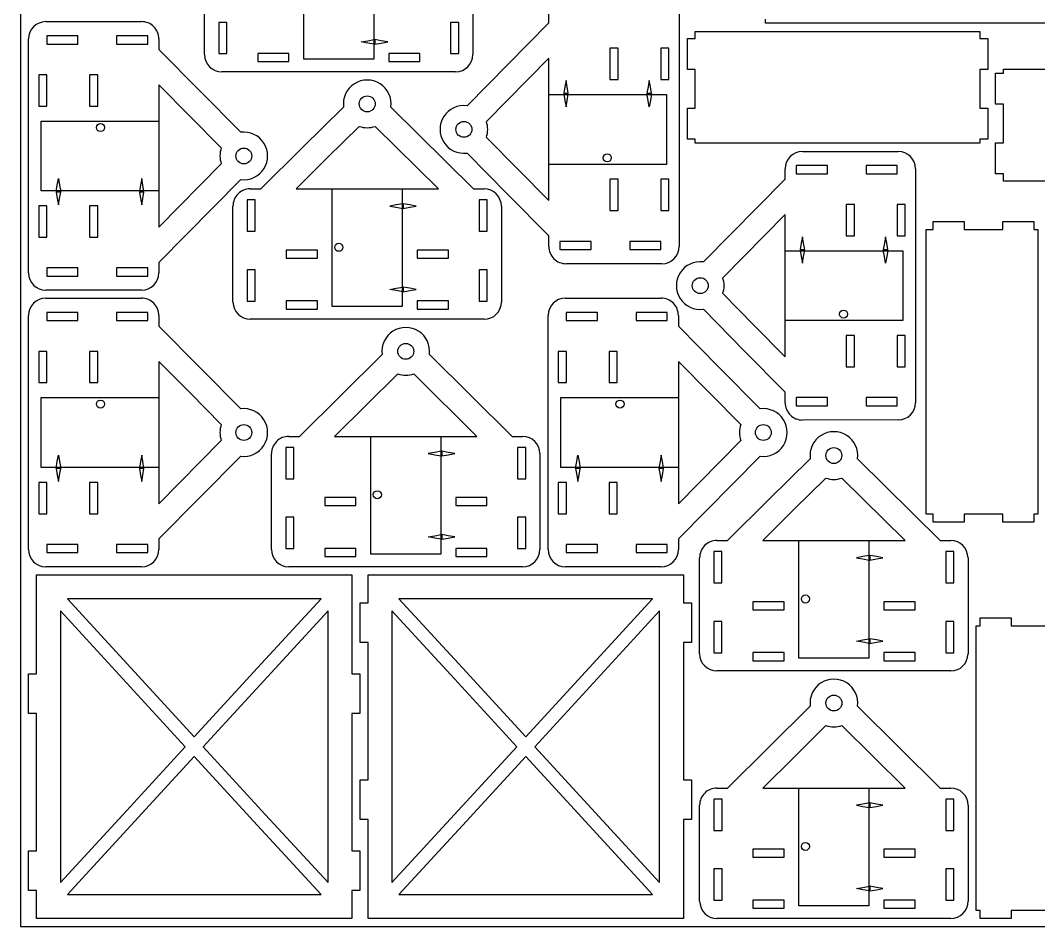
# Model space of a CAD drawing. Extents: x 0 to 710, y 0 to 570.
# Drawn here: x 0 to 384.2, y 0 to 341.7 of the extents above; entities that cross this region are included whole.
import ezdxf

# ---------------------------------------------------------------- set-up
doc = ezdxf.new("R2010")
doc.units = 0
doc.header["$MEASUREMENT"] = 0
doc.layers.add('DEFAULT', color=1, linetype='Continuous')

msp = doc.modelspace()

# ---------------------------------------------------------------- linework, layer by layer
at = {"color": 5}
msp.add_lwpolyline([(0, 0), (710, 0), (710, 570), (0, 570)], close=True, dxfattribs=at)
at = {"layer": 'DEFAULT', "color": 5}
for p, q in [((106.9345, 327.06545), (106.9345, 371.42125)), ((133.30515, 371.42125), (133.30515, 327.06545)), ((131.0639, 333.9832), (133.49605, 334.41725)), ((133.49605, 334.41725), (133.4962, 334.41585)), ((133.4962, 334.41585), (133.4962, 333.0441)), ((133.7104, 334.41725), (133.7103, 334.41585)), ((133.7103, 334.41585), (133.7103, 333.0441)), ((136.1426, 333.9832), (133.7104, 334.41725)), ((128.63145, 333.5491), (131.0639, 333.9832)), ((131.0639, 333.115), (128.63145, 333.5491)), ((133.4962, 332.68095), (131.0639, 333.115)), ((133.7103, 333.0441), (133.4962, 332.97485)), ((133.4962, 332.97485), (133.4962, 332.68095)), ((133.49625, 333.0441), (133.71035, 332.97485)), ((133.71035, 332.68095), (136.1426, 333.115)), ((133.71035, 332.97485), (133.71035, 332.68095)), ((138.57505, 333.5491), (136.1426, 333.9832)), ((136.1426, 333.115), (138.57505, 333.5491)), ((133.30515, 327.06545), (106.9345, 327.06545)), ((205.86515, 319.03145), (205.43105, 316.59905)), ((206.29925, 316.59905), (205.86515, 319.03145)), ((237.2713, 319.0314), (236.8372, 316.599)), ((237.70535, 316.599), (237.2713, 319.0314)), ((205.43105, 316.59905), (204.997, 314.16685)), ((206.7333, 314.1667), (206.29925, 316.59905)), ((236.8372, 316.599), (236.40315, 314.1668)), ((238.13945, 314.1667), (237.70535, 316.599)), ((199.3991, 313.76165), (243.75495, 313.76165)), ((204.997, 314.16685), (204.9984, 314.16675)), ((204.9984, 313.95255), (204.997, 313.95245)), ((204.997, 313.95245), (205.43105, 311.52025)), ((204.9984, 314.16675), (206.2283, 314.16675)), ((206.29925, 313.95255), (204.9984, 313.95255)), ((205.43105, 311.52025), (205.86515, 309.0878)), ((205.86515, 309.0878), (206.29925, 311.52025)), ((206.2283, 314.16675), (206.29925, 313.9526)), ((206.37015, 313.9526), (206.29925, 314.1667)), ((206.29925, 314.1667), (206.7333, 314.1667)), ((206.29925, 311.52025), (206.7333, 313.9526)), ((206.7333, 313.9526), (206.37015, 313.9526)), ((236.4031, 313.95245), (236.40445, 313.95255)), ((236.83715, 311.52025), (236.4031, 313.95245)), ((236.40315, 314.1668), (236.4045, 314.1667)), ((236.40445, 313.95255), (237.77625, 313.95255)), ((236.4045, 314.1667), (237.7763, 314.1667)), ((237.27125, 309.0878), (236.83715, 311.52025)), ((237.7053, 311.52025), (237.27125, 309.0878)), ((238.1394, 313.9526), (237.7053, 311.52025)), ((237.7763, 313.95255), (237.84555, 314.1667)), ((237.7763, 314.1667), (237.8455, 313.9526)), ((237.8455, 313.9526), (238.1394, 313.9526)), ((237.84555, 314.1667), (238.13945, 314.1667)), ((243.75495, 313.76165), (243.75495, 287.391)), ((7.87735, 277.3624), (7.87735, 303.73305)), ((7.87735, 303.73305), (52.23325, 303.73305)), ((243.75495, 287.391), (199.3991, 287.391)), ((13.927, 279.6037), (14.3611, 282.0361)), ((14.3611, 282.0361), (14.7952, 279.6037)), ((45.7672, 282.0361), (45.3331, 279.6037)), ((46.20125, 279.6037), (45.7672, 282.0361)), ((52.23325, 277.3624), (7.87735, 277.3624)), ((13.49295, 277.17135), (13.927, 279.6037)), ((13.78685, 277.17135), (13.49295, 277.17135)), ((13.78685, 276.9573), (13.49295, 276.9573)), ((13.49295, 276.9573), (13.927, 274.52495)), ((13.8561, 277.1714), (13.78685, 276.9573)), ((13.8561, 276.95725), (13.78685, 277.17135)), ((15.22785, 277.17135), (13.8561, 277.17135)), ((15.22785, 276.95725), (13.8561, 276.95725)), ((14.7952, 279.6037), (15.22925, 277.1715)), ((14.7952, 274.52495), (15.22925, 276.95715)), ((15.22925, 277.1715), (15.22785, 277.17135)), ((15.22925, 276.95715), (15.22785, 276.95725)), ((45.3331, 279.6037), (44.899, 277.17135)), ((44.899, 277.17135), (45.26215, 277.17135)), ((45.3331, 276.95725), (44.899, 276.95725)), ((44.899, 276.95725), (45.3331, 274.52495)), ((45.26215, 277.17135), (45.3331, 276.95725)), ((45.3331, 277.17135), (46.63395, 277.17135)), ((45.40405, 276.9572), (45.3331, 277.17135)), ((46.63395, 276.9572), (45.40405, 276.9572)), ((46.63535, 277.1715), (46.20125, 279.6037)), ((46.20125, 274.52495), (46.63535, 276.9571)), ((46.63395, 277.17135), (46.63535, 277.1715)), ((46.63535, 276.9571), (46.63395, 276.9572)), ((117.6752, 233.76615), (117.6752, 278.12205)), ((144.04585, 278.12205), (144.04585, 233.76615)), ((13.927, 274.52495), (14.3611, 272.0925)), ((14.3611, 272.0925), (14.7952, 274.52495)), ((45.3331, 274.52495), (45.7672, 272.09245)), ((45.7672, 272.09245), (46.20125, 274.52495)), ((141.80455, 272.09005), (139.37215, 271.656)), ((139.37215, 271.656), (141.80455, 271.22185)), ((144.23675, 272.52415), (141.80455, 272.09005)), ((141.80455, 271.22185), (144.2369, 270.78775)), ((144.2369, 272.52275), (144.23675, 272.52415)), ((144.2369, 271.2219), (144.2369, 272.52275)), ((144.45095, 271.29285), (144.2369, 271.2219)), ((144.2369, 271.1509), (144.451, 271.22185)), ((144.2369, 270.78775), (144.2369, 271.1509)), ((144.4511, 272.52415), (144.45095, 272.52275)), ((144.45095, 272.52275), (144.45095, 271.29285)), ((144.451, 271.22185), (144.451, 270.78775)), ((144.451, 270.78775), (146.8833, 271.22185)), ((146.8833, 272.09005), (144.4511, 272.52415)), ((149.31575, 271.656), (146.8833, 272.09005)), ((146.8833, 271.22185), (149.31575, 271.656)), ((294.59895, 257.6827), (294.1649, 255.2505)), ((295.0331, 260.1151), (294.59895, 257.6827)), ((295.4672, 257.6827), (295.0331, 260.1151)), ((295.9013, 255.2504), (295.4672, 257.6827)), ((326.00505, 257.6827), (325.571, 255.2505)), ((326.4392, 260.1151), (326.00505, 257.6827)), ((326.8733, 257.6827), (326.4392, 260.1151)), ((327.30735, 255.2504), (326.8733, 257.6827)), ((288.56695, 254.8452), (332.92285, 254.8452)), ((294.1649, 255.2505), (294.1663, 255.2504)), ((294.1663, 255.03625), (294.1649, 255.03615)), ((294.1649, 255.03615), (294.59895, 252.60395)), ((294.1663, 255.2504), (295.3962, 255.2504)), ((295.46715, 255.03625), (294.1663, 255.03625)), ((295.3962, 255.2504), (295.46715, 255.03625)), ((295.53815, 255.03625), (295.4672, 255.2504)), ((295.4672, 255.2504), (295.9013, 255.2504)), ((295.4672, 252.60395), (295.9013, 255.03625)), ((295.9013, 255.03625), (295.53815, 255.03625)), ((325.571, 255.2505), (325.5724, 255.2504)), ((325.571, 255.03615), (325.5724, 255.03625)), ((326.00505, 252.60395), (325.571, 255.03615)), ((325.5724, 255.2504), (326.9442, 255.2504)), ((325.5724, 255.03625), (326.9442, 255.03625)), ((327.30735, 255.03625), (326.8733, 252.60395)), ((326.9442, 255.03625), (327.01345, 255.2504)), ((326.9442, 255.2504), (327.01345, 255.03625)), ((327.01345, 255.2504), (327.30735, 255.2504)), ((327.01345, 255.03625), (327.30735, 255.03625)), ((332.92285, 254.8452), (332.92285, 228.47455)), ((294.59895, 252.60395), (295.0331, 250.17155)), ((295.0331, 250.17155), (295.4672, 252.60395)), ((326.4392, 250.17155), (326.00505, 252.60395)), ((326.8733, 252.60395), (326.4392, 250.17155)), ((139.37215, 240.2499), (141.80455, 240.684)), ((141.80455, 239.8158), (139.37215, 240.2499)), ((141.80455, 240.684), (144.23675, 241.11805)), ((144.2369, 239.3817), (141.80455, 239.8158)), ((144.23675, 241.11805), (144.2369, 241.11665)), ((144.2369, 241.11665), (144.2369, 239.7449)), ((144.2369, 239.7449), (144.451, 239.67565)), ((144.451, 239.7449), (144.2369, 239.67565)), ((144.2369, 239.67565), (144.2369, 239.3817)), ((144.4511, 241.11805), (144.451, 241.11665)), ((144.451, 241.11665), (144.451, 239.7449)), ((144.451, 239.3817), (146.8833, 239.8158)), ((144.451, 239.67565), (144.451, 239.3817)), ((146.8833, 240.684), (144.4511, 241.11805)), ((149.31575, 240.2499), (146.8833, 240.684)), ((146.8833, 239.8158), (149.31575, 240.2499)), ((144.04585, 233.76615), (117.6752, 233.76615)), ((332.92285, 228.47455), (288.56695, 228.47455)), ((7.87735, 173.0979), (7.87735, 199.46855)), ((7.87735, 199.46855), (52.23325, 199.46855)), ((203.88335, 173.0981), (203.88335, 199.46875)), ((203.88335, 199.46875), (248.23925, 199.46875)), ((132.21515, 140.46645), (132.21515, 184.8223)), ((158.5858, 184.8223), (158.5858, 140.46645)), ((13.927, 175.33915), (14.3611, 177.7716)), ((14.3611, 177.7716), (14.7952, 175.33915)), ((45.7672, 177.7716), (45.3331, 175.33915)), ((46.20125, 175.33915), (45.7672, 177.7716)), ((156.3445, 178.79035), (153.91205, 178.35625)), ((153.91205, 178.35625), (156.3445, 177.92215)), ((158.7767, 179.2244), (156.3445, 178.79035)), ((156.3445, 177.92215), (158.7768, 177.4881)), ((158.7768, 179.223), (158.7767, 179.2244)), ((158.7768, 177.92215), (158.7768, 179.223)), ((158.9909, 177.9931), (158.7768, 177.92215)), ((158.7768, 177.85125), (158.9909, 177.92215)), ((158.7768, 177.4881), (158.7768, 177.85125)), ((158.99105, 179.2244), (158.9909, 179.223)), ((158.9909, 179.223), (158.9909, 177.9931)), ((158.9909, 177.92215), (158.9909, 177.4881)), ((158.9909, 177.4881), (161.4232, 177.92215)), ((161.4232, 178.79035), (158.99105, 179.2244)), ((163.85565, 178.35625), (161.4232, 178.79035)), ((161.4232, 177.92215), (163.85565, 178.35625)), ((209.93295, 175.33935), (210.36705, 177.77175)), ((210.36705, 177.77175), (210.80115, 175.33935)), ((241.7732, 177.77175), (241.3391, 175.33935)), ((242.20725, 175.33935), (241.7732, 177.77175)), ((52.23325, 173.0979), (7.87735, 173.0979)), ((13.49295, 172.9069), (13.927, 175.33915)), ((13.78685, 172.9069), (13.49295, 172.9069)), ((13.8561, 172.6927), (13.78685, 172.9069)), ((13.8561, 172.90685), (13.78685, 172.6927)), ((15.22785, 172.90685), (13.8561, 172.90685)), ((14.7952, 175.33915), (15.22925, 172.90695)), ((15.22925, 172.90695), (15.22785, 172.90685)), ((45.3331, 175.33915), (44.899, 172.9069)), ((44.899, 172.9069), (45.26215, 172.9069)), ((45.26215, 172.9069), (45.3331, 172.6927)), ((45.40405, 172.69275), (45.3331, 172.9069)), ((45.3331, 172.90685), (46.63395, 172.90685)), ((46.63535, 172.90695), (46.20125, 175.33915)), ((46.63395, 172.90685), (46.63535, 172.90695)), ((248.23925, 173.0981), (203.88335, 173.0981)), ((209.49885, 172.90705), (209.93295, 175.33935)), ((209.7928, 172.90705), (209.49885, 172.90705)), ((209.86205, 172.90705), (209.7928, 172.6929)), ((209.86205, 172.6929), (209.7928, 172.90705)), ((211.2338, 172.90705), (209.86205, 172.90705)), ((210.80115, 175.33935), (211.2352, 172.90715)), ((211.2352, 172.90715), (211.2338, 172.90705)), ((241.3391, 175.33935), (240.905, 172.90705)), ((240.905, 172.90705), (241.26815, 172.90705)), ((241.26815, 172.90705), (241.3391, 172.6929)), ((241.33905, 172.90705), (242.6399, 172.90705)), ((241.41, 172.6929), (241.33905, 172.90705)), ((242.64135, 172.90715), (242.20725, 175.33935)), ((242.6399, 172.90705), (242.64135, 172.90715)), ((13.78685, 172.6927), (13.49295, 172.6927)), ((13.49295, 172.6927), (13.927, 170.2604)), ((15.22785, 172.6927), (13.8561, 172.6927)), ((13.927, 170.2604), (14.3611, 167.828)), ((14.3611, 167.828), (14.7952, 170.2604)), ((14.7952, 170.2604), (15.22925, 172.6926)), ((15.22925, 172.6926), (15.22785, 172.6927)), ((45.3331, 172.6927), (44.899, 172.6927)), ((44.899, 172.6927), (45.3331, 170.2604)), ((45.3331, 170.2604), (45.7672, 167.828)), ((46.63395, 172.69275), (45.40405, 172.69275)), ((45.7672, 167.828), (46.20125, 170.2604)), ((46.20125, 170.2604), (46.63535, 172.69265)), ((46.63535, 172.69265), (46.63395, 172.69275)), ((209.7928, 172.6929), (209.49885, 172.6929)), ((209.49885, 172.6929), (209.93295, 170.2606)), ((211.2338, 172.6929), (209.86205, 172.6929)), ((209.93295, 170.2606), (210.36705, 167.8282)), ((210.36705, 167.8282), (210.80115, 170.2606)), ((210.80115, 170.2606), (211.2352, 172.6928)), ((211.2352, 172.6928), (211.2338, 172.6929)), ((241.3391, 172.6929), (240.905, 172.6929)), ((240.905, 172.6929), (241.3391, 170.2606)), ((241.3391, 170.2606), (241.7732, 167.8282)), ((242.6399, 172.6929), (241.41, 172.6929)), ((241.7732, 167.8282), (242.20725, 170.2606)), ((242.20725, 170.2606), (242.64135, 172.6928)), ((242.64135, 172.6928), (242.6399, 172.6929)), ((153.91205, 146.95015), (156.3445, 147.38425)), ((156.3445, 146.5161), (153.91205, 146.95015)), ((156.3445, 147.38425), (158.7767, 147.8183)), ((158.7768, 146.082), (156.3445, 146.5161)), ((158.7767, 147.8183), (158.7768, 147.81695)), ((158.7768, 147.81695), (158.7768, 146.44515)), ((158.9909, 146.44515), (158.7768, 146.3759)), ((158.7768, 146.4451), (158.9909, 146.37585)), ((158.7768, 146.3759), (158.7768, 146.082)), ((158.99105, 147.81825), (158.9909, 147.81695)), ((158.9909, 147.81695), (158.9909, 146.44515)), ((158.9909, 146.08195), (161.4232, 146.51605)), ((158.9909, 146.37585), (158.9909, 146.08195)), ((161.4232, 147.3842), (158.99105, 147.81825)), ((163.85565, 146.9501), (161.4232, 147.3842)), ((161.4232, 146.51605), (163.85565, 146.9501)), ((293.7328, 101.178), (293.7328, 145.5339)), ((320.10345, 145.5339), (320.10345, 101.178)), ((158.5858, 140.46645), (132.21515, 140.46645)), ((317.86205, 139.5019), (315.42965, 139.06785)), ((315.42965, 139.06785), (317.86205, 138.63375)), ((320.29425, 139.936), (317.86205, 139.5019)), ((317.86205, 138.63375), (320.29435, 138.19965)), ((320.29435, 139.9346), (320.29425, 139.936)), ((320.29435, 138.63375), (320.29435, 139.9346)), ((320.29435, 138.5628), (320.5085, 138.63375)), ((320.29435, 138.19965), (320.29435, 138.5628)), ((320.50855, 138.70465), (320.2944, 138.63375)), ((320.5085, 138.63375), (320.5085, 138.19965)), ((320.5085, 138.19965), (322.94085, 138.63375)), ((320.50865, 139.936), (320.50855, 139.9346)), ((320.50855, 139.9346), (320.50855, 138.70465)), ((322.94085, 139.5019), (320.50865, 139.936)), ((325.37325, 139.06785), (322.94085, 139.5019)), ((322.94085, 138.63375), (325.37325, 139.06785)), ((315.42965, 107.66175), (317.86205, 108.09585)), ((317.86205, 107.22765), (315.42965, 107.66175)), ((317.86205, 108.09585), (320.29425, 108.5299)), ((320.29425, 108.5299), (320.29435, 108.5285)), ((320.29435, 108.5285), (320.29435, 107.1567)), ((320.5086, 108.5299), (320.5085, 108.5285)), ((320.5085, 108.5285), (320.5085, 107.1567)), ((322.9408, 108.09585), (320.5086, 108.5299)), ((325.3732, 107.66175), (322.9408, 108.09585)), ((322.9408, 107.22765), (325.3732, 107.66175)), ((320.29435, 106.79355), (317.86205, 107.22765)), ((320.29435, 107.1567), (320.5085, 107.0875)), ((320.5085, 107.1567), (320.29435, 107.0875)), ((320.29435, 107.0875), (320.29435, 106.79355)), ((320.5085, 106.79355), (322.9408, 107.22765)), ((320.5085, 107.0875), (320.5085, 106.79355)), ((320.10345, 101.178), (293.7328, 101.178)), ((293.7403, 7.87805), (293.7403, 52.2339)), ((320.11095, 52.2339), (320.11095, 7.87805)), ((317.8696, 46.2019), (315.4372, 45.76785)), ((320.3018, 46.636), (317.8696, 46.2019)), ((320.30195, 46.6346), (320.3018, 46.636)), ((320.30195, 45.33375), (320.30195, 46.6346)), ((320.5162, 46.636), (320.5161, 46.6346)), ((320.5161, 46.6346), (320.5161, 45.4047)), ((322.9484, 46.2019), (320.5162, 46.636)), ((325.38085, 45.76785), (322.9484, 46.2019)), ((315.4372, 45.76785), (317.86965, 45.33375)), ((317.86965, 45.33375), (320.30195, 44.89965)), ((320.30195, 45.2628), (320.5161, 45.33375)), ((320.30195, 44.89965), (320.30195, 45.2628)), ((320.5161, 45.4047), (320.302, 45.33375)), ((320.5161, 45.33375), (320.5161, 44.89965)), ((320.5161, 44.89965), (322.9484, 45.33375)), ((322.9484, 45.33375), (325.38085, 45.76785)), ((315.43715, 14.36175), (317.86965, 14.79585)), ((317.86965, 13.92765), (315.43715, 14.36175)), ((317.86965, 14.79585), (320.3018, 15.2299)), ((320.30195, 13.4936), (317.86965, 13.92765)), ((320.3018, 15.2299), (320.30195, 15.2285)), ((320.3019, 13.85675), (320.516, 13.7875)), ((320.30195, 15.2285), (320.30195, 13.85675)), ((320.51605, 13.85675), (320.30195, 13.7875)), ((320.30195, 13.7875), (320.30195, 13.4936)), ((320.516, 13.4936), (322.94835, 13.92765)), ((320.516, 13.7875), (320.516, 13.4936)), ((320.51615, 15.2299), (320.51605, 15.2285)), ((320.51605, 15.2285), (320.51605, 13.85675)), ((322.94835, 14.79585), (320.51615, 15.2299)), ((325.3808, 14.36175), (322.94835, 14.79585)), ((322.94835, 13.92765), (325.3808, 14.36175)), ((320.11095, 7.87805), (293.7403, 7.87805))]:
    msp.add_line(p, q, dxfattribs=at)
at = {"layer": 'DEFAULT'}
for p, q in [((69.4764, 328.78515), (69.46075, 364.9232)), ((170.7253, 364.92605), (170.7253, 328.78795)), ((199.3833, 340.69695), (199.3833, 344.67075)), ((248.5435, 344.67075), (248.54345, 256.4286)), ((281.15335, 340.6176), (281.15335, 342.1332)), ((9.59705, 341.1911), (45.73515, 341.20675)), ((74.84175, 340.9178), (74.84175, 329.14405)), ((77.90625, 340.9178), (74.84175, 340.9178)), ((77.90625, 329.14405), (77.90625, 340.9178)), ((162.3335, 340.9178), (162.3335, 329.14405)), ((165.398, 340.9178), (162.3335, 340.9178)), ((165.398, 329.14405), (165.398, 340.9178)), ((168.5092, 309.499), (199.3833, 340.69695)), ((388.4878, 340.6176), (281.15335, 340.6176)), ((3.08885, 246.45325), (3.08885, 334.6954)), ((21.72975, 335.8258), (9.9561, 335.8258)), ((9.9561, 335.8258), (9.9561, 332.76125)), ((21.72975, 332.76125), (21.72975, 335.8258)), ((48.0665, 335.8258), (36.29285, 335.8258)), ((36.29285, 335.8258), (36.29285, 332.76125)), ((48.0665, 332.76125), (48.0665, 335.8258)), ((52.249, 334.6806), (52.249, 330.66025)), ((251.63225, 323.13535), (251.63225, 334.8585)), ((251.63225, 334.8585), (254.63225, 334.8585)), ((254.63225, 334.8585), (254.63225, 337.52875)), ((254.63225, 337.52875), (361.9667, 337.52875)), ((361.9667, 337.52875), (361.9667, 334.8585)), ((361.9667, 334.8585), (364.9667, 334.8585)), ((364.9667, 334.8585), (364.9667, 323.13535)), ((9.9561, 332.76125), (21.72975, 332.76125)), ((36.29285, 332.76125), (48.0665, 332.76125)), ((52.249, 330.66025), (67.6854, 315.06525)), ((225.49225, 331.18825), (222.4276, 331.18825)), ((222.4276, 331.18825), (222.4276, 319.41445)), ((225.49225, 319.41445), (225.49225, 331.18825)), ((244.6868, 331.18825), (241.62245, 331.18825)), ((241.62245, 331.18825), (241.62245, 319.41445)), ((244.6868, 319.41445), (244.6868, 331.18825)), ((74.84175, 329.14405), (77.90625, 329.14405)), ((89.54455, 329.19795), (89.54455, 326.1336)), ((101.3183, 329.19795), (89.54455, 329.19795)), ((101.3183, 326.1336), (101.3183, 329.19795)), ((138.9581, 329.19795), (138.9581, 326.1336)), ((150.7319, 329.19795), (138.9581, 329.19795)), ((150.7319, 326.1336), (150.7319, 329.19795)), ((162.3335, 329.14405), (165.398, 329.14405)), ((199.3991, 327.40995), (175.8166, 303.5786)), ((199.3991, 273.7358), (199.3991, 327.40995)), ((89.54455, 326.1336), (101.3183, 326.1336)), ((138.9581, 326.1336), (150.7319, 326.1336)), ((254.63225, 323.13535), (251.63225, 323.13535)), ((254.63225, 308.5931), (254.63225, 323.13535)), ((364.9667, 323.13535), (361.9667, 323.13535)), ((361.9667, 323.13535), (361.9667, 308.5931)), ((370.8814, 321.76955), (370.8814, 323.28515)), ((370.8814, 323.28515), (478.21585, 323.28515)), ((10.00995, 321.123), (6.94555, 321.123)), ((6.94555, 321.123), (6.94555, 309.3492)), ((10.00995, 309.3492), (10.00995, 321.123)), ((29.20475, 321.123), (26.1401, 321.123)), ((26.1401, 321.123), (26.1401, 309.3492)), ((29.20475, 309.3492), (29.20475, 321.123)), ((164.2143, 322.2769), (75.97215, 322.2769)), ((222.4276, 319.41445), (225.49225, 319.41445)), ((241.62245, 319.41445), (244.6868, 319.41445)), ((367.8814, 321.76955), (370.8814, 321.76955)), ((367.8814, 310.0463), (367.8814, 321.76955)), ((64.0255, 305.47185), (52.23325, 317.3881)), ((52.23325, 317.3881), (52.23325, 263.714)), ((67.6854, 315.0653), (83.12185, 299.4702)), ((6.94555, 309.3492), (10.00995, 309.3492)), ((26.1401, 309.3492), (29.20475, 309.3492)), ((106.34295, 293.5742), (121.938, 309.0106)), ((139.78325, 309.01195), (170.9812, 278.1378)), ((251.63225, 296.86985), (251.63225, 308.5931)), ((251.63225, 308.5931), (254.63225, 308.5931)), ((361.9667, 308.5931), (364.9667, 308.5931)), ((364.9667, 308.5931), (364.9667, 296.86985)), ((370.8814, 310.0463), (367.8814, 310.0463)), ((370.8814, 295.50405), (370.8814, 310.0463)), ((75.8177, 293.55555), (64.0255, 305.47185)), ((127.85265, 301.7065), (115.9364, 289.9143)), ((157.6942, 278.12205), (133.86285, 301.70455)), ((175.8146, 297.5684), (187.60685, 285.65215)), ((254.63225, 296.86985), (251.63225, 296.86985)), ((254.63225, 295.3543), (254.63225, 296.86985)), ((364.9667, 296.86985), (361.9667, 296.86985)), ((361.9667, 296.86985), (361.9667, 295.3543)), ((90.74795, 278.1378), (106.34295, 293.5742)), ((361.9667, 295.3543), (254.63225, 295.3543)), ((295.06215, 292.2654), (331.20025, 292.2654)), ((367.8814, 283.78095), (367.8814, 295.50405)), ((367.8814, 295.50405), (370.8814, 295.50405)), ((115.9364, 289.9143), (104.0201, 278.12205)), ((183.9469, 276.05875), (168.5105, 291.6538)), ((52.23325, 263.714), (75.81575, 287.5454)), ((187.60685, 285.6521), (199.3991, 273.7358)), ((288.5512, 281.7806), (288.5512, 285.75435)), ((304.50745, 286.938), (292.7338, 286.938)), ((292.7338, 286.938), (292.7338, 283.87345)), ((304.50745, 283.87345), (304.50745, 286.938)), ((330.8442, 286.938), (319.07055, 286.938)), ((319.07055, 286.938), (319.07055, 283.87345)), ((330.8442, 283.87345), (330.8442, 286.938)), ((337.7113, 285.75435), (337.7113, 197.5122)), ((83.12315, 281.62495), (52.249, 250.427)), ((225.49225, 281.77475), (222.4276, 281.77475)), ((222.4276, 281.77475), (222.4276, 270.00095)), ((225.49225, 270.00095), (225.49225, 281.77475)), ((244.68675, 281.77475), (241.6224, 281.77475)), ((241.6224, 281.77475), (241.6224, 270.00095)), ((244.68675, 270.00095), (244.68675, 281.77475)), ((257.67705, 250.58255), (288.5512, 281.7806)), ((292.7338, 283.87345), (304.50745, 283.87345)), ((319.07055, 283.87345), (330.8442, 283.87345)), ((370.8814, 283.78095), (367.8814, 283.78095)), ((370.8814, 281.1107), (370.8814, 283.78095)), ((478.21585, 281.1107), (370.8814, 281.1107)), ((86.7276, 278.1378), (90.74795, 278.1378)), ((104.0201, 278.12205), (157.6942, 278.12205)), ((170.9812, 278.1378), (174.95495, 278.1378)), ((85.58245, 273.9553), (85.58245, 262.18165)), ((88.64695, 273.9553), (85.58245, 273.9553)), ((88.64695, 262.18165), (88.64695, 273.9553)), ((173.07415, 273.9553), (173.07415, 262.18165)), ((176.13865, 273.9553), (173.07415, 273.9553)), ((176.13865, 262.18165), (176.13865, 273.9553)), ((199.3833, 260.4637), (183.9469, 276.05875)), ((10.00995, 271.70955), (6.94555, 271.70955)), ((6.94555, 271.70955), (6.94555, 259.93575)), ((10.00995, 259.93575), (10.00995, 271.70955)), ((29.20475, 271.7095), (26.1401, 271.7095)), ((26.1401, 271.7095), (26.1401, 259.9357)), ((29.20475, 259.9357), (29.20475, 271.7095)), ((80.2171, 235.48585), (80.20145, 271.62395)), ((181.466, 271.62675), (181.466, 235.48865)), ((222.4276, 270.00095), (225.49225, 270.00095)), ((241.6224, 270.00095), (244.68675, 270.00095)), ((314.66015, 272.27195), (311.5955, 272.27195)), ((311.5955, 272.27195), (311.5955, 260.49815)), ((314.66015, 260.49815), (314.66015, 272.27195)), ((333.85475, 272.27195), (330.79035, 272.27195)), ((330.79035, 272.27195), (330.79035, 260.49815)), ((333.85475, 260.49815), (333.85475, 272.27195)), ((288.567, 268.49355), (264.9845, 244.66215)), ((288.567, 214.8194), (288.567, 268.49355)), ((344.3648, 262.81115), (344.3648, 265.81115)), ((344.3648, 265.81115), (356.0879, 265.81115)), ((356.0879, 265.81115), (356.0879, 262.81115)), ((370.63015, 262.81115), (370.63015, 265.81115)), ((370.63015, 265.81115), (382.35335, 265.81115)), ((382.35335, 265.81115), (382.35335, 262.81115)), ((85.58245, 262.18165), (88.64695, 262.18165)), ((173.07415, 262.18165), (176.13865, 262.18165)), ((341.6945, 155.47665), (341.6945, 262.81115)), ((341.6945, 262.81115), (344.3648, 262.81115)), ((356.0879, 262.81115), (370.63015, 262.81115)), ((382.35335, 262.81115), (383.86895, 262.81115)), ((383.86895, 262.81115), (383.86895, 155.47665)), ((6.94555, 259.93575), (10.00995, 259.93575)), ((26.1401, 259.9357), (29.20475, 259.9357)), ((199.38335, 256.44335), (199.3833, 260.4637)), ((215.3395, 258.36265), (203.5658, 258.36265)), ((203.5658, 258.36265), (203.5658, 255.29815)), ((215.3395, 255.29815), (215.3395, 258.36265)), ((241.67625, 258.36265), (229.90255, 258.36265)), ((229.90255, 258.36265), (229.90255, 255.29815)), ((241.67625, 255.29815), (241.67625, 258.36265)), ((311.5955, 260.49815), (314.66015, 260.49815)), ((330.79035, 260.49815), (333.85475, 260.49815)), ((100.2852, 255.09355), (100.2852, 252.0289)), ((112.059, 255.09355), (100.2852, 255.09355)), ((112.059, 252.0289), (112.059, 255.09355)), ((149.69875, 255.09355), (149.69875, 252.0289)), ((161.47255, 255.09355), (149.69875, 255.09355)), ((161.47255, 252.0289), (161.47255, 255.09355)), ((203.5658, 255.29815), (215.3395, 255.29815)), ((229.90255, 255.29815), (241.67625, 255.29815)), ((52.249, 250.427), (52.249, 246.45325)), ((100.2852, 252.0289), (112.059, 252.0289)), ((149.69875, 252.0289), (161.47255, 252.0289)), ((242.0353, 249.9329), (205.8972, 249.91725)), ((21.72975, 248.3341), (9.9561, 248.3341)), ((9.9561, 248.3341), (9.9561, 245.2696)), ((21.72975, 245.2696), (21.72975, 248.3341)), ((48.0665, 248.3341), (36.29285, 248.3341)), ((36.29285, 248.3341), (36.29285, 245.2696)), ((48.0665, 245.2696), (48.0665, 248.3341)), ((85.58245, 247.61855), (85.58245, 235.8449)), ((88.64695, 247.61855), (85.58245, 247.61855)), ((88.64695, 235.8449), (88.64695, 247.61855)), ((173.07415, 247.61855), (173.07415, 235.8449)), ((176.13865, 247.61855), (173.07415, 247.61855)), ((176.13865, 235.8449), (176.13865, 247.61855)), ((9.9561, 245.2696), (21.72975, 245.2696)), ((36.29285, 245.2696), (48.0665, 245.2696)), ((45.73795, 239.9422), (9.59985, 239.9422)), ((264.9825, 238.652), (276.7747, 226.7357)), ((9.59705, 236.92665), (45.73515, 236.9423)), ((85.58245, 235.8449), (88.64695, 235.8449)), ((100.2852, 235.89875), (100.2852, 232.83435)), ((112.059, 235.89875), (100.2852, 235.89875)), ((112.059, 232.83435), (112.059, 235.89875)), ((149.69875, 235.89875), (149.69875, 232.83435)), ((161.47255, 235.89875), (149.69875, 235.89875)), ((161.47255, 232.83435), (161.47255, 235.89875)), ((173.07415, 235.8449), (176.13865, 235.8449)), ((205.60305, 236.92685), (241.7412, 236.9425)), ((21.72975, 231.56135), (9.9561, 231.56135)), ((9.9561, 231.56135), (9.9561, 228.4968)), ((21.72975, 228.4968), (21.72975, 231.56135)), ((48.0665, 231.56135), (36.29285, 231.56135)), ((36.29285, 231.56135), (36.29285, 228.4968)), ((48.0665, 228.4968), (48.0665, 231.56135)), ((100.2852, 232.83435), (112.059, 232.83435)), ((149.69875, 232.83435), (161.47255, 232.83435)), ((217.7357, 231.56155), (205.96205, 231.56155)), ((205.96205, 231.56155), (205.96205, 228.497)), ((217.7357, 228.497), (217.7357, 231.56155)), ((244.0725, 231.56155), (232.29885, 231.56155)), ((232.29885, 231.56155), (232.29885, 228.497)), ((244.0725, 228.497), (244.0725, 231.56155)), ((273.1148, 217.1423), (257.67835, 232.73735)), ((3.08885, 142.1888), (3.08885, 230.43095)), ((9.9561, 228.4968), (21.72975, 228.4968)), ((36.29285, 228.4968), (48.0665, 228.4968)), ((52.249, 230.41625), (52.249, 226.39585)), ((174.95495, 228.97765), (86.7128, 228.97765)), ((199.0949, 142.189), (199.0949, 230.43115)), ((205.96205, 228.497), (217.7357, 228.497)), ((232.29885, 228.497), (244.0725, 228.497)), ((248.25505, 230.4164), (248.25505, 226.39605)), ((276.77475, 226.7357), (288.567, 214.8194)), ((52.249, 226.39585), (67.6854, 210.80085)), ((248.25505, 226.39605), (263.69145, 210.801)), ((314.66015, 222.8584), (311.5955, 222.8584)), ((311.5955, 222.8584), (311.5955, 211.0846)), ((314.66015, 211.0846), (314.66015, 222.8584)), ((333.8547, 222.8584), (330.7903, 222.8584)), ((330.7903, 222.8584), (330.7903, 211.0846)), ((333.8547, 211.0846), (333.8547, 222.8584)), ((10.00995, 216.85855), (6.94555, 216.85855)), ((6.94555, 216.85855), (6.94555, 205.08475)), ((10.00995, 205.08475), (10.00995, 216.85855)), ((29.20475, 216.85855), (26.1401, 216.85855)), ((26.1401, 216.85855), (26.1401, 205.08475)), ((29.20475, 205.08475), (29.20475, 216.85855)), ((120.8829, 200.2745), (136.47795, 215.7109)), ((154.32315, 215.7122), (185.5211, 184.8381)), ((206.0159, 216.85875), (202.9515, 216.85875)), ((202.9515, 216.85875), (202.9515, 205.08495)), ((206.0159, 205.08495), (206.0159, 216.85875)), ((225.2107, 216.85875), (222.14605, 216.85875)), ((222.14605, 216.85875), (222.14605, 205.08495)), ((225.2107, 205.08495), (225.2107, 216.85875)), ((288.55115, 201.54725), (273.11475, 217.1423)), ((64.0255, 201.2074), (52.23325, 213.1237)), ((52.23325, 213.1237), (52.23325, 159.44955)), ((260.0315, 201.2076), (248.23925, 213.1239)), ((248.23925, 213.1239), (248.23925, 159.44975)), ((67.6854, 210.8008), (83.12185, 195.20575)), ((142.3926, 208.4068), (130.4763, 196.61455)), ((172.23415, 184.8223), (148.40275, 208.4048)), ((263.6914, 210.801), (279.12785, 195.20595)), ((311.5955, 211.0846), (314.66015, 211.0846)), ((330.7903, 211.0846), (333.8547, 211.0846)), ((6.94555, 205.08475), (10.00995, 205.08475)), ((26.1401, 205.08475), (29.20475, 205.08475)), ((202.9515, 205.08495), (206.0159, 205.08495)), ((222.14605, 205.08495), (225.2107, 205.08495)), ((75.8177, 189.2911), (64.0255, 201.20745)), ((105.28785, 184.8381), (120.8829, 200.2745)), ((271.8237, 189.2913), (260.0315, 201.2076)), ((288.55115, 197.5269), (288.55115, 201.54725)), ((130.4763, 196.61455), (118.56, 184.8223)), ((304.5074, 199.4463), (292.73375, 199.4463)), ((292.73375, 199.4463), (292.73375, 196.38175)), ((292.73375, 196.38175), (304.5074, 196.38175)), ((304.5074, 196.38175), (304.5074, 199.4463)), ((330.8442, 199.4463), (319.07055, 199.4463)), ((319.07055, 199.4463), (319.07055, 196.38175)), ((319.07055, 196.38175), (330.8442, 196.38175)), ((330.8442, 196.38175), (330.8442, 199.4463)), ((331.2031, 191.0165), (295.065, 191.0008)), ((101.2675, 184.83805), (105.28785, 184.8381)), ((118.56, 184.8223), (172.23415, 184.8223)), ((185.5211, 184.8381), (189.4949, 184.8381)), ((52.23325, 159.44955), (75.81575, 183.281)), ((100.12235, 180.6556), (100.12235, 168.8819)), ((103.18685, 180.6556), (100.12235, 180.6556)), ((103.18685, 168.8819), (103.18685, 180.6556)), ((187.61405, 180.65555), (187.61405, 168.88185)), ((190.67855, 180.65555), (187.61405, 180.65555)), ((190.67855, 168.88185), (190.67855, 180.65555)), ((248.23925, 159.44975), (271.82175, 183.28115)), ((83.12315, 177.36055), (52.249, 146.16255)), ((94.75705, 142.1861), (94.74135, 178.3242)), ((196.00595, 178.32705), (196.00595, 142.18895)), ((279.1292, 177.36075), (248.25505, 146.16275)), ((282.40055, 160.98605), (297.99565, 176.42245)), ((315.84085, 176.4238), (347.03885, 145.54965)), ((303.91025, 169.11835), (291.99395, 157.32615)), ((333.7518, 145.5339), (309.9204, 169.1164)), ((10.00995, 167.44495), (6.94555, 167.44495)), ((6.94555, 167.44495), (6.94555, 155.67115)), ((10.00995, 155.67115), (10.00995, 167.44495)), ((29.20475, 167.44495), (26.1401, 167.44495)), ((26.1401, 167.44495), (26.1401, 155.67115)), ((29.20475, 155.67115), (29.20475, 167.44495)), ((100.12235, 168.8819), (103.18685, 168.8819)), ((187.61405, 168.88185), (190.67855, 168.88185)), ((206.0159, 167.44515), (202.9515, 167.44515)), ((202.9515, 167.44515), (202.9515, 155.67135)), ((206.0159, 155.67135), (206.0159, 167.44515)), ((225.2107, 167.44515), (222.14605, 167.44515)), ((222.14605, 167.44515), (222.14605, 155.67135)), ((225.2107, 155.67135), (225.2107, 167.44515)), ((114.82515, 161.7938), (114.82515, 158.72915)), ((126.59895, 161.7938), (114.82515, 161.7938)), ((126.59895, 158.72915), (126.59895, 161.7938)), ((164.2387, 161.7938), (164.2387, 158.72915)), ((176.01245, 161.7938), (164.2387, 161.7938)), ((176.01245, 158.72915), (176.01245, 161.7938)), ((114.82515, 158.72915), (126.59895, 158.72915)), ((164.2387, 158.72915), (176.01245, 158.72915)), ((266.80555, 145.54965), (282.4006, 160.98605)), ((6.94555, 155.67115), (10.00995, 155.67115)), ((26.1401, 155.67115), (29.20475, 155.67115)), ((100.12235, 154.31885), (100.12235, 142.54515)), ((103.18685, 154.31885), (100.12235, 154.31885)), ((103.18685, 142.54515), (103.18685, 154.31885)), ((187.61405, 154.3188), (187.61405, 142.5451)), ((190.67855, 154.3188), (187.61405, 154.3188)), ((190.67855, 142.5451), (190.67855, 154.3188)), ((202.9515, 155.67135), (206.0159, 155.67135)), ((222.14605, 155.67135), (225.2107, 155.67135)), ((291.99395, 157.32615), (280.07765, 145.5339)), ((344.3648, 155.47665), (341.6945, 155.47665)), ((344.3648, 152.47665), (344.3648, 155.47665)), ((370.63015, 155.47665), (356.0879, 155.47665)), ((356.0879, 155.47665), (356.0879, 152.47665)), ((370.63015, 152.47665), (370.63015, 155.47665)), ((383.86895, 155.47665), (382.35335, 155.47665)), ((382.35335, 155.47665), (382.35335, 152.47665)), ((356.0879, 152.47665), (344.3648, 152.47665)), ((382.35335, 152.47665), (370.63015, 152.47665)), ((52.249, 146.16255), (52.249, 142.1888)), ((248.25505, 146.16275), (248.25505, 142.189)), ((21.72975, 144.0696), (9.9561, 144.0696)), ((9.9561, 144.0696), (9.9561, 141.00505)), ((21.72975, 141.00505), (21.72975, 144.0696)), ((48.0665, 144.0696), (36.29285, 144.0696)), ((36.29285, 144.0696), (36.29285, 141.00505)), ((48.0665, 141.00505), (48.0665, 144.0696)), ((100.12235, 142.54515), (103.18685, 142.54515)), ((114.82515, 142.599), (114.82515, 139.53465)), ((126.59895, 142.599), (114.82515, 142.599)), ((126.59895, 139.53465), (126.59895, 142.599)), ((164.2387, 142.59895), (164.2387, 139.5346)), ((176.01245, 142.59895), (164.2387, 142.59895)), ((176.01245, 139.5346), (176.01245, 142.59895)), ((187.61405, 142.5451), (190.67855, 142.5451)), ((217.7357, 144.0698), (205.96205, 144.0698)), ((205.96205, 144.0698), (205.96205, 141.00525)), ((217.7357, 141.00525), (217.7357, 144.0698)), ((244.07245, 144.0698), (232.2988, 144.0698)), ((232.2988, 144.0698), (232.2988, 141.00525)), ((244.07245, 141.00525), (244.07245, 144.0698)), ((262.7852, 145.54965), (266.80555, 145.54965)), ((280.07765, 145.5339), (333.7518, 145.5339)), ((347.03885, 145.54965), (351.0126, 145.54965)), ((9.9561, 141.00505), (21.72975, 141.00505)), ((36.29285, 141.00505), (48.0665, 141.00505)), ((114.82515, 139.53465), (126.59895, 139.53465)), ((164.2387, 139.5346), (176.01245, 139.5346)), ((205.96205, 141.00525), (217.7357, 141.00525)), ((232.2988, 141.00525), (244.07245, 141.00525)), ((256.27475, 102.8977), (256.2591, 139.0358)), ((261.64, 141.36715), (261.64, 129.5935)), ((264.70455, 141.36715), (261.64, 141.36715)), ((264.70455, 129.5935), (264.70455, 141.36715)), ((349.1316, 141.36715), (349.1316, 129.5935)), ((352.19615, 141.36715), (349.1316, 141.36715)), ((352.19615, 129.5935), (352.19615, 141.36715)), ((357.52365, 139.0386), (357.52365, 102.9005)), ((45.73795, 135.67775), (9.59985, 135.67775)), ((189.4949, 135.6779), (101.25275, 135.67795)), ((241.744, 135.67795), (205.6059, 135.67795)), ((6.08885, 95.33885), (6.08885, 132.58885)), ((6.08885, 132.58885), (125.08885, 132.58885)), ((125.08885, 132.58885), (125.08885, 95.33885)), ((131.17775, 132.58905), (250.17775, 132.58905)), ((131.17775, 122.08905), (131.17775, 132.58905)), ((250.17775, 132.58905), (250.17775, 122.08905)), ((261.64, 129.5935), (264.70455, 129.5935)), ((349.1316, 129.5935), (352.19615, 129.5935)), ((113.42335, 123.58885), (17.75435, 123.58885)), ((17.75435, 123.58885), (65.58885, 71.53365)), ((89.5061, 97.56125), (113.42335, 123.58885)), ((238.51225, 123.58905), (142.84325, 123.58905)), ((142.84325, 123.58905), (166.7605, 97.56145)), ((190.67775, 71.53385), (238.51225, 123.58905)), ((62.1936, 67.83885), (15.08885, 119.0999)), ((15.08885, 119.0999), (15.08885, 16.57775)), ((116.08885, 119.0999), (68.98405, 67.83885)), ((116.08885, 16.57775), (116.08885, 119.0999)), ((128.17775, 107.08905), (128.17775, 122.08905)), ((128.17775, 122.08905), (131.17775, 122.08905)), ((163.73015, 93.46955), (140.17775, 119.1001)), ((140.17775, 119.1001), (140.17775, 16.57795)), ((241.17775, 119.1001), (217.62535, 93.46955)), ((241.17775, 16.57795), (241.17775, 119.1001)), ((250.17775, 122.08905), (253.17775, 122.08905)), ((253.17775, 122.08905), (253.17775, 107.08905)), ((276.34275, 122.50535), (276.34275, 119.44075)), ((288.1166, 122.50535), (276.34275, 122.50535)), ((276.34275, 119.44075), (288.1166, 119.44075)), ((288.1166, 119.44075), (288.1166, 122.50535)), ((325.75625, 122.50535), (325.75625, 119.44075)), ((337.53005, 122.50535), (325.75625, 122.50535)), ((325.75625, 119.44075), (337.53005, 119.44075)), ((337.53005, 119.44075), (337.53005, 122.50535)), ((362.13555, 113.42395), (362.13555, 116.42395)), ((362.13555, 116.42395), (373.8588, 116.42395)), ((373.8588, 116.42395), (373.8588, 113.42395)), ((261.64, 115.0304), (261.64, 103.25675)), ((264.70455, 115.0304), (261.64, 115.0304)), ((264.70455, 103.25675), (264.70455, 115.0304)), ((349.1316, 115.03045), (349.1316, 103.25675)), ((352.19615, 115.03045), (349.1316, 115.03045)), ((352.19615, 103.25675), (352.19615, 115.03045)), ((360.6199, 6.0895), (360.6199, 113.42395)), ((360.6199, 113.42395), (362.13555, 113.42395)), ((373.8588, 113.42395), (388.40105, 113.42395)), ((131.17775, 107.08905), (128.17775, 107.08905)), ((131.17775, 55.33905), (131.17775, 107.08905)), ((253.17775, 107.08905), (250.17775, 107.08905)), ((250.17775, 107.08905), (250.17775, 55.33905)), ((261.64, 103.25675), (264.70455, 103.25675)), ((276.34275, 103.3106), (276.34275, 100.2462)), ((288.1166, 103.3106), (276.34275, 103.3106)), ((276.34275, 100.2462), (288.1166, 100.2462)), ((288.1166, 100.2462), (288.1166, 103.3106)), ((325.75625, 103.3106), (325.75625, 100.2462)), ((337.53005, 103.3106), (325.75625, 103.3106)), ((325.75625, 100.2462), (337.53005, 100.2462)), ((337.53005, 100.2462), (337.53005, 103.3106)), ((349.1316, 103.25675), (352.19615, 103.25675)), ((65.58885, 71.53365), (89.5061, 97.56125)), ((166.7605, 97.56145), (190.67775, 71.53385)), ((351.0126, 96.3895), (262.77045, 96.3895)), ((3.08885, 80.33885), (3.08885, 95.33885)), ((3.08885, 95.33885), (6.08885, 95.33885)), ((125.08885, 95.33885), (128.08885, 95.33885)), ((128.08885, 95.33885), (128.08885, 80.33885)), ((187.2825, 67.83905), (163.73015, 93.46955)), ((217.62535, 93.46955), (194.07295, 67.83905)), ((282.40805, 67.68605), (298.0031, 83.1225)), ((315.84835, 83.1238), (347.0463, 52.24965)), ((6.08885, 80.33885), (3.08885, 80.33885)), ((6.08885, 28.58885), (6.08885, 80.33885)), ((128.08885, 80.33885), (125.08885, 80.33885)), ((125.08885, 80.33885), (125.08885, 28.58885)), ((303.9178, 75.81835), (292.0015, 64.0262)), ((333.7593, 52.2339), (309.92795, 75.8164)), ((38.6412, 42.2083), (62.1936, 67.83885)), ((68.98405, 67.83885), (92.53645, 42.2083)), ((140.17775, 16.57795), (187.2825, 67.83905)), ((194.07295, 67.83905), (241.17775, 16.57795)), ((266.813, 52.24965), (282.408, 67.68605)), ((65.58885, 64.14405), (17.75435, 12.08885)), ((89.5061, 38.11645), (65.58885, 64.14405)), ((190.67775, 64.14425), (166.7605, 38.11665)), ((238.51225, 12.08905), (190.67775, 64.14425)), ((292.0015, 64.0262), (280.0852, 52.2339)), ((128.17775, 40.33905), (128.17775, 55.33905)), ((128.17775, 55.33905), (131.17775, 55.33905)), ((250.17775, 55.33905), (253.17775, 55.33905)), ((253.17775, 55.33905), (253.17775, 40.33905)), ((262.79265, 52.24965), (266.813, 52.24965)), ((280.0852, 52.2339), (333.7593, 52.2339)), ((347.0463, 52.24965), (351.0201, 52.24965)), ((261.64755, 48.0672), (261.64755, 36.2935)), ((264.71205, 48.0672), (261.64755, 48.0672)), ((264.71205, 36.2935), (264.71205, 48.0672)), ((349.13915, 48.06715), (349.13915, 36.2935)), ((352.20365, 48.06715), (349.13915, 48.06715)), ((352.20365, 36.2935), (352.20365, 48.06715)), ((256.28215, 9.5977), (256.2665, 45.7358)), ((357.53105, 45.7386), (357.53105, 9.6005)), ((15.08885, 16.57775), (38.6412, 42.2083)), ((92.53645, 42.2083), (116.08885, 16.57775)), ((131.17775, 40.33905), (128.17775, 40.33905)), ((131.17775, 3.08905), (131.17775, 40.33905)), ((253.17775, 40.33905), (250.17775, 40.33905)), ((250.17775, 40.33905), (250.17775, 3.08905)), ((113.42335, 12.08885), (89.5061, 38.11645)), ((166.7605, 38.11665), (142.84325, 12.08905)), ((261.64755, 36.2935), (264.71205, 36.2935)), ((349.13915, 36.2935), (352.20365, 36.2935)), ((3.08885, 13.58885), (3.08885, 28.58885)), ((3.08885, 28.58885), (6.08885, 28.58885)), ((125.08885, 28.58885), (128.08885, 28.58885)), ((128.08885, 28.58885), (128.08885, 13.58885)), ((276.35035, 29.2054), (276.35035, 26.14075)), ((288.1241, 29.2054), (276.35035, 29.2054)), ((288.1241, 26.14075), (288.1241, 29.2054)), ((325.7638, 29.2054), (325.7638, 26.14075)), ((337.5376, 29.2054), (325.7638, 29.2054)), ((337.5376, 26.14075), (337.5376, 29.2054)), ((276.35035, 26.14075), (288.1241, 26.14075)), ((325.7638, 26.14075), (337.5376, 26.14075)), ((261.64755, 21.7304), (261.64755, 9.95675)), ((264.71205, 21.7304), (261.64755, 21.7304)), ((264.71205, 9.95675), (264.71205, 21.7304)), ((349.13915, 21.7304), (349.13915, 9.95675)), ((352.20365, 21.7304), (349.13915, 21.7304)), ((352.20365, 9.95675), (352.20365, 21.7304)), ((6.08885, 13.58885), (3.08885, 13.58885)), ((6.08885, 3.08885), (6.08885, 13.58885)), ((17.75435, 12.08885), (113.42335, 12.08885)), ((128.08885, 13.58885), (125.08885, 13.58885)), ((125.08885, 13.58885), (125.08885, 3.08885)), ((142.84325, 12.08905), (238.51225, 12.08905)), ((261.64755, 9.95675), (264.71205, 9.95675)), ((276.35035, 10.0106), (276.35035, 6.9462)), ((288.1241, 10.0106), (276.35035, 10.0106)), ((288.1241, 6.9462), (288.1241, 10.0106)), ((325.76375, 10.0106), (325.76375, 6.9462)), ((337.53755, 10.0106), (325.76375, 10.0106)), ((337.53755, 6.9462), (337.53755, 10.0106)), ((349.13915, 9.95675), (352.20365, 9.95675)), ((276.35035, 6.9462), (288.1241, 6.9462)), ((325.76375, 6.9462), (337.53755, 6.9462)), ((362.13555, 6.0895), (360.6199, 6.0895)), ((362.13555, 3.0895), (362.13555, 6.0895)), ((388.40105, 6.0895), (373.8588, 6.0895)), ((373.8588, 6.0895), (373.8588, 3.0895)), ((125.08885, 3.08885), (6.08885, 3.08885)), ((250.17775, 3.08905), (131.17775, 3.08905)), ((351.0201, 3.0895), (262.7779, 3.0895)), ((373.8588, 3.0895), (362.13555, 3.0895))]:
    msp.add_line(p, q, dxfattribs=at)
for centre, radius in [((130.86055, 310.18905), 3.00004), ((167.3321, 300.5763), 2.99998), ((84.3002, 290.5477), 3.00004), ((256.5, 241.6599), 3.00004), ((145.40045, 216.8893), 2.99998), ((84.3002, 186.2832), 3.00005), ((280.3062, 186.2834), 3.00004), ((306.91815, 177.60085), 3.00004), ((306.92565, 84.30085), 3.00004)]:
    msp.add_circle(centre, radius, dxfattribs=at)
at = {"layer": 'DEFAULT', "color": 5}
for centre, radius in [((30.2317, 301.27415), 1.52297), ((221.40065, 289.8498), 1.52299), ((120.13405, 256.1205), 1.52297), ((310.56855, 230.93345), 1.52297), ((30.2317, 197.0097), 1.52297), ((226.23765, 197.00985), 1.52297), ((134.67395, 162.82075), 1.52297), ((296.1916, 123.5323), 1.52301), ((296.19915, 30.23235), 1.52297)]:
    msp.add_circle(centre, radius, dxfattribs=at)
at = {"layer": 'DEFAULT'}
for centre, radius, start, end in [((9.5999, 334.68005), 6.51107, 90.0250841, 179.8649207), ((45.73795, 334.6957), 6.51105, 359.8670691, 90.0246393), ((75.98745, 328.78795), 6.51107, 180.024975, 269.8653906), ((164.2143, 328.78795), 6.511, 270, 0), ((130.86055, 310.18905), 9.00003, 352.4850577, 187.5235379), ((167.3321, 300.5763), 8.99997, 82.4847942, 277.5235951), ((167.3321, 300.5763), 9.00002, 340.4756154, 19.4866227), ((130.86055, 310.189), 8.99997, 250.4754456, 289.4868439), ((84.3002, 290.54765), 9.00002, 262.4851059, 97.5232072), ((84.3002, 290.54765), 8.99998, 160.4754323, 199.4867199), ((295.06215, 285.75435), 6.51099, 90, 180), ((331.20025, 285.75435), 6.51105, 0, 90), ((86.7125, 271.62675), 6.51105, 89.867069, 180.0247064), ((174.95495, 271.62675), 6.51105, 0, 90), ((205.89435, 256.4282), 6.51099, 179.8670681, 270.0251095), ((242.03245, 256.44395), 6.51102, 270.0251092, 359.8649197), ((256.5, 241.6599), 9.00002, 82.4852122, 277.523159), ((9.59985, 246.45325), 6.51105, 180, 270), ((45.73795, 246.45325), 6.51105, 270, 0), ((256.50005, 241.6599), 8.99995, 340.47527, 19.4864776), ((9.5999, 230.4156), 6.51107, 90.0250841, 179.8649207), ((45.73795, 230.43125), 6.51105, 359.8676062, 90.0246393), ((86.72815, 235.48865), 6.51102, 180.0247064, 269.8649197), ((174.95495, 235.48865), 6.51105, 270, 0), ((205.60595, 230.4158), 6.51107, 90.0251092, 179.8649206), ((241.744, 230.43145), 6.51105, 359.8676061, 90.0247064), ((145.40045, 216.8893), 8.99998, 352.4847688, 187.5235824), ((145.40045, 216.8893), 9.00003, 250.4757985, 289.4867143), ((295.06215, 197.51185), 6.51105, 179.8676055, 270.024975), ((331.20025, 197.52755), 6.51107, 270.024975, 359.8649206), ((84.3002, 186.2832), 9.00002, 262.4850678, 97.5232072), ((280.3062, 186.2834), 9.00002, 262.4852122, 97.523159), ((84.3002, 186.2832), 8.99997, 160.4754323, 199.4864452), ((280.3062, 186.2834), 8.99995, 160.4753998, 199.4864776), ((101.2524, 178.32705), 6.51105, 89.8670681, 180.0251092), ((189.4949, 178.32705), 6.51105, 0, 90), ((306.9182, 177.60085), 9.00003, 352.4850323, 187.5235442), ((306.91815, 177.60085), 8.99997, 250.4754323, 289.4865367), ((9.59985, 142.1888), 6.51105, 180, 270), ((45.73795, 142.1888), 6.51105, 270, 0), ((101.26805, 142.18895), 6.51102, 180.0251094, 269.8653896), ((189.4949, 142.18895), 6.51105, 270, 0), ((205.6059, 142.189), 6.51105, 180, 270), ((241.744, 142.189), 6.51105, 270, 0), ((262.77015, 139.0386), 6.51105, 89.8676061, 180.0247064), ((351.0126, 139.0386), 6.51105, 0, 90), ((262.7858, 102.9005), 6.51102, 180.0246393, 269.8649197), ((351.0126, 102.9005), 6.51105, 270, 0), ((306.92565, 84.30085), 9.00002, 352.4851059, 187.5232072), ((306.92565, 84.30085), 8.99998, 250.4756154, 289.4867199), ((262.77755, 45.7386), 6.51105, 89.8670691, 180.0246393), ((351.0201, 45.7386), 6.51105, 0, 90), ((262.7932, 9.60055), 6.51107, 180.0250841, 269.8654578), ((351.0201, 9.6005), 6.51099, 270, 0)]:
    msp.add_arc(centre, radius, start, end, dxfattribs=at)

doc.saveas('drawing.dxf')
